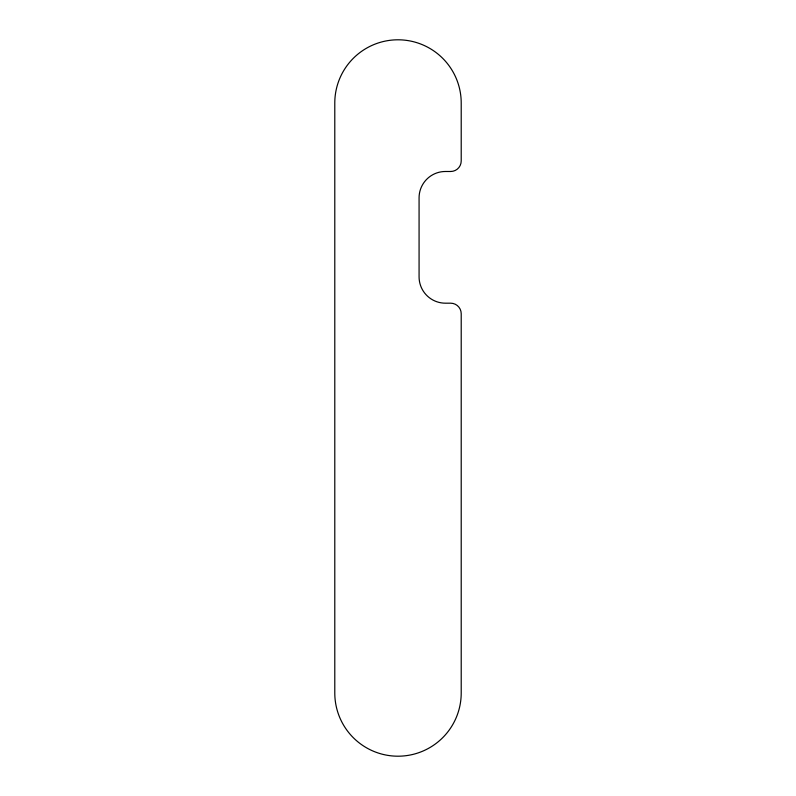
<?xml version="1.0" encoding="UTF-8"?>
<svg xmlns="http://www.w3.org/2000/svg" width="796" height="796" viewBox="0 0 796 796"><rect width="100%" height="100%" fill="white"/><g stroke="black" fill="none" stroke-linecap="round" stroke-linejoin="round"><path stroke-width="1.19" d="M450.675 171.488L445.412 171.488A26.338 26.338 0 0 0 419.074 197.826L419.074 276.849A26.338 26.338 0 0 0 445.412 303.186L450.675 303.186A10.537 10.537 0 0 1 461.212 313.714L461.212 692.988A63.212 63.212 0 0 1 398 756.2A63.212 63.212 0 0 1 334.788 692.988L334.788 103.012A63.212 63.212 0 0 1 398 39.8A63.212 63.212 0 0 1 461.212 103.012L461.212 160.951A10.537 10.537 0 0 1 450.675 171.488"/></g></svg>
